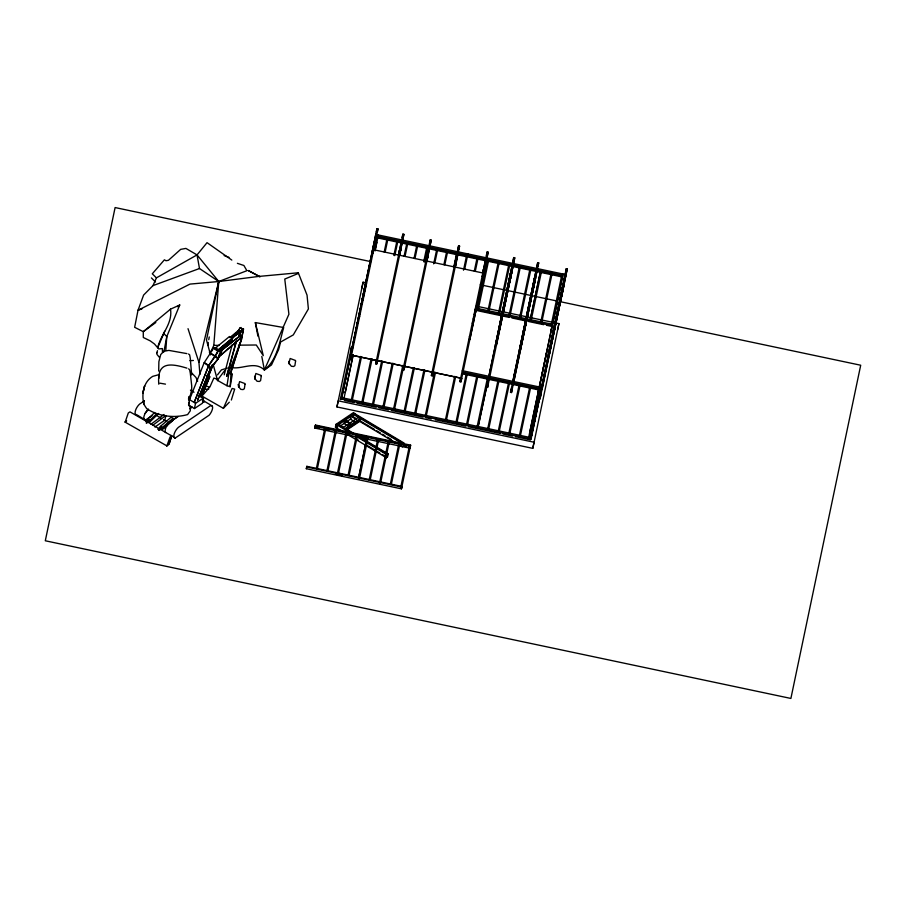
<?xml version="1.0" encoding="UTF-8"?>
<svg xmlns="http://www.w3.org/2000/svg" width="906" height="906" viewBox="0 0 906 906"><rect width="100%" height="100%" fill="white"/><g stroke="black" fill="none" stroke-linecap="round" stroke-linejoin="round"><path stroke-width="1.36" d="M191.642 374.914L190.26 358.063L189.626 354.812L188.527 354.02M189.241 403.306L189.445 396.296M189.297 397.655L189.218 400.044L191.676 389.784L191.721 385.888L190.305 373.17L189.66 369.829L188.629 368.833M163.85 351.981L166.783 336.647L179.739 305.016L170.521 309.15C172.82 323.861 160.702 334.223 157.689 347.745L158.641 348.935L162.333 348.561L162.502 352.4M158.697 371.109L158.878 361.721L160.724 354.529L163.884 351.279L168.844 350.395L186.908 353.612M158.788 384.212C156.942 362.66 168.425 362.502 186.942 368.153M159.716 429.999L161.63 428.368L160.656 426.885L157.791 429.342M173.069 420.214L162.276 429.455L162.378 427.7L173.159 418.47L162.299 427.643L162.208 429.399L173.001 420.158L173.103 418.413L171.121 417.202L160.339 426.432L160.237 428.187M160.656 426.885L161.63 428.368M230.169 386.703L230.985 373.51L228.89 373.283L226.987 385.752L230.169 386.703L232.31 374.269L230.067 373M146.919 423.068L149.026 420.271L147.961 419.671L145.923 421.63M149.558 422.128L149.671 420.384M147.508 420.973L147.633 419.229L154.7 412.479M147.961 419.671L148.969 421.12M156.749 413.634L149.75 420.441L149.626 422.185L158.652 413.453M165.809 350.452L166.783 336.647L163.499 333.102M209.331 352.196L211.291 350.86L213.816 345.379L218.765 281.517L197.044 254.903L185.911 248.414L180.69 249.354L168.425 260.316L165.979 260.735L164.405 259.818L152.299 273.793L156.41 277.87L152.978 285.617L143.612 295.073L138.018 310.26L134.643 327.293L143.284 331.675L143.295 337.474L150.203 340.86L154.462 343.974L157.689 347.745L164.688 331.268M190.215 406.307L190.317 410.758L187.61 414.586C174.077 418.323 158.482 416.477 146.693 408.64L143.816 404.201L144.099 400.848M231.358 339.297L240.577 330.883L238.991 329.965L229.931 337.576M238.991 329.965L238.912 330.792L240.498 331.698M216.976 350.826L214.677 348.663L229.456 336.522L232.446 338.232L231.993 340.871L219.377 351.132M232.446 338.232L232.049 340.882L219.977 350.645L217.576 350.35L232.378 338.232L217.712 350.429L214.677 348.663M188.833 399.897L189.241 397.496M207.814 345.231L208.289 342.457M208.765 339.693L209.241 336.919M217.814 287.055L218.765 281.517L246.885 270.713L243.895 265.492L237.383 263.318M219.139 356.624L240.192 338.482L240.815 335.254L238.663 334.031M230.249 373.544L241.506 339.274L243.51 328.912L239.773 328.108L236.002 335.061M373.612 250.192L377.983 228.856L376.998 228.64L371.992 253.102L372.978 253.318M398.527 255.458L402.898 234.122L403.883 234.337L399.512 255.673M425.854 261.234L430.225 239.897L431.211 240.113L426.839 261.449M454.2 267.236L458.572 245.9L459.569 246.104L455.197 267.44M482.785 273.272L487.156 251.936L488.141 252.151L483.861 273.204L372.751 249.546M486.681 259.184L483.136 276.613L482.151 276.398M476.137 309.512L484.869 268.119L483.872 267.904L459.965 381.653L460.961 381.856L488.141 252.151M507.666 291.607L506.669 291.404L510.644 272.649L511.641 272.865L501.698 320.022L500.712 319.807L509.466 278.618L510.463 278.822L514.744 257.78L513.747 257.564L508.742 282.026L509.738 282.23L513.283 264.801M488.232 379.252L477.892 427.892L486.511 387.338L487.553 387.485L514.744 257.78M537.711 262.627L532.705 287.089L533.691 287.304L538.696 262.842L537.711 262.627L536.986 266.047L537.971 266.251L538.696 262.842M566.284 268.674L561.278 293.136L562.264 293.34L567.269 268.889L566.284 268.674L565.559 272.083L566.544 272.298L567.269 268.889M468.844 339.388L469.84 339.591L473.476 322.457L476.08 309.852L475.084 309.637M499.795 324.507L501.686 315.265L502.671 315.469L496.431 345.22L495.446 345.005L499.795 324.507L500.78 324.722M524.03 333.148L526.635 320.543L525.639 320.328L523.034 332.932L524.03 333.148L520.395 350.282L519.398 350.078L523.747 329.58L524.744 329.784M552.603 339.184L555.208 326.579L554.212 326.375L551.607 338.98L552.603 339.184L548.968 356.33L547.971 356.115L552.32 335.616L553.317 335.832M231.823 260.079L207.044 242.661L197.044 254.903L199.49 268.516L218.765 281.517L206.489 339.988L210.554 354.903M306.319 468.719L306.828 466.33L401.947 486.443L401.449 488.832L306.319 468.719L306.466 468.062M306.828 466.33L306.692 466.986L401.811 487.1M314.846 428.074L315.492 425.027L410.611 445.152L409.965 448.198L314.846 428.074L315.129 426.771M315.492 425.027L315.22 426.341L410.339 446.454M316.33 468.708L324.801 428.368L324.427 430.101M317.315 468.912L325.786 428.583L325.424 430.316M336.941 406.941L338.232 400.826L534.087 442.241L532.785 448.357L336.941 406.941L363.091 282.196L365.843 282.785M351.528 355.152L350.803 358.561L349.818 358.357L375.831 234.212L376.828 234.416L373.634 249.626M342.887 392.151L341.494 399.036L351.834 350.407L350.837 350.192L351.471 347.225L340.339 399.625M345.56 379.421L345.684 378.833M351.834 349.456L365.39 284.722M352.366 347.644L376.069 234.495L565.367 274.518L541.244 389.625L462.672 373.012M326.896 470.939L335.367 430.599L334.994 432.343M350.803 358.561L374.71 244.824L373.714 244.609M327.893 471.154L336.353 430.814L335.99 432.547M352.989 355.458L343.884 398.946M351.358 399.693L351.075 401.064L360.554 356.466M352.355 399.908L352.06 401.279L361.539 356.67M337.462 473.181L345.933 432.841L345.571 434.574M338.459 473.385L346.93 433.045L346.556 434.778M361.924 401.924L361.641 403.306L371.12 358.697M362.921 402.139L362.627 403.51L372.106 358.901M348.04 475.412L356.5 435.073L356.137 436.805M397.655 242.151L397.949 240.781L394.79 255.662M349.025 475.627L357.496 435.288L357.123 437.02M375.718 363.838L399.614 250.09L400.611 250.294L376.703 364.042L375.718 363.838L376.443 360.418M398.549 254.892L401.732 239.694L402.728 239.897L399.252 256.489M372.502 404.167L372.207 405.537L381.686 360.928M406.669 244.065L406.964 242.695L404.087 256.217M373.487 404.37L373.204 405.752L382.683 361.143M358.606 477.643L367.077 437.315L358.685 477.292M359.591 477.858L368.062 437.519L367.7 439.251M383.068 406.398L382.774 407.768L392.253 363.17M384.053 406.613L383.77 407.983L393.249 363.374M369.172 479.886L377.643 439.546L377.27 441.279M370.169 480.089L378.629 439.75L378.266 441.482M393.634 408.64L393.351 410.01L402.819 365.401M394.631 408.844L394.337 410.214L403.816 365.628M425.582 262.061L429.059 245.469L430.044 245.673L426.658 261.913L428.108 255.198L427.122 254.982L425.673 261.868M379.739 482.117L388.21 441.777L387.836 443.51M404.031 369.818L427.938 256.07L426.941 255.866L403.034 369.614L404.031 369.818L404.597 367.123M380.735 482.332L389.206 441.992L388.833 443.725M436.522 250.373L436.817 249.003L433.657 263.861M404.201 410.871L403.917 412.241L413.396 367.632M405.197 411.075L404.903 412.457L414.382 367.847M390.305 484.348L398.776 444.019L398.414 445.752M391.301 484.563L399.773 444.223L399.399 445.956M414.767 413.102L414.484 414.472L423.963 369.875M415.763 413.317L415.48 414.688L424.948 370.078M400.882 486.59L409.342 446.25L408.98 447.983M401.449 488.832L410.611 445.152M454.155 267.259L455.299 261.857L456.284 262.072M431.392 375.605L457.405 251.46L458.402 251.675L432.377 375.82L431.392 375.605L432.117 372.196M425.344 415.344L425.05 416.715L434.529 372.106M426.33 415.548L426.047 416.919L435.526 372.321M466.375 256.692L466.658 255.311L463.498 270.192M467.938 253.918L464.721 269.048M445.492 419.603L445.197 420.973L454.676 376.364M446.477 419.806L446.194 421.177L455.673 376.579M477.405 308.414L477.111 309.784L487.451 261.121M478.391 308.618L478.108 309.988L488.447 261.336M456.058 421.834L455.775 423.204L466.103 374.552M457.043 422.049L456.76 423.419L467.1 374.756M487.972 310.645L487.688 312.015L498.028 263.363M488.968 310.849L488.674 312.23L499.013 263.567M466.624 424.065L466.341 425.446L476.681 376.783M467.621 424.28L467.326 425.65L477.666 376.998M498.538 312.876L498.255 314.257L508.594 265.594M499.534 313.091L499.24 314.461L509.874 264.45L509.58 265.82M477.19 426.307L476.907 427.677L487.53 377.666L487.247 379.036M486.567 387.281L510.474 273.533L511.46 273.737L502.739 315.129M509.104 315.118L508.821 316.488L519.161 267.825M510.101 315.322L509.818 316.692L520.146 268.04M487.768 428.538L487.473 429.908L497.813 381.256M488.753 428.753L488.47 430.124L498.81 381.46M519.682 317.349L519.387 318.719L529.727 270.067M520.667 317.564L520.384 318.935L531.007 268.923L530.723 270.294M498.334 430.78L498.04 432.151L508.674 382.139L508.379 383.51M499.319 430.984L499.036 432.355L509.376 383.702M510.531 392.343L534.427 278.595L535.423 278.81L511.516 392.547L510.531 392.343L511.256 388.934L512.241 389.138L511.516 392.547M531.233 319.795L530.95 321.166L541.29 272.513M508.9 433.011L508.617 434.382L518.957 385.73M509.897 433.215L509.602 434.597L519.942 385.933M540.814 321.823L540.531 323.193L550.871 274.529M541.811 322.026L541.516 323.397L552.15 273.397L551.856 274.767M519.466 435.242L519.183 436.613L529.523 387.961M520.463 435.458L520.169 436.828L530.508 388.164M551.38 324.054L551.097 325.424L561.72 275.413L561.437 276.794M538.526 390.373L528.549 437.994M539.229 387.768L563.056 274.031M530.033 437.485L529.75 438.855L540.089 390.192M539.104 398.38L539.829 394.971L540.814 395.186L540.089 398.595L539.104 398.38L565.118 274.246L566.114 274.45L542.366 387.813L541.369 387.598M539.682 396.375L530.746 439.059L340.509 398.833L340.792 397.462L531.029 437.689M544.178 374.948L544.291 374.359M546.805 362.4L546.93 361.811M549.432 349.852L549.557 349.263M539.704 396.862L539.466 399.637L541.731 388.821M540.27 394.155L540.837 391.449M530.803 438.764L537.598 406.318M542.298 386.115L545.412 371.245L542.241 386.115M540.089 398.595L563.996 284.846L563 284.643M532.785 448.357L558.934 323.623L556.182 323.034M156.795 352.876L157.485 350.69M361.788 288.312L363.091 282.196M376.998 228.64L376.273 232.049L377.258 232.264L377.983 228.856M349.818 358.357L350.543 354.948L461.709 378.323L350.531 354.971M356.194 328.64L374.54 241.766M375.73 236.081L376.069 234.495M403.045 443.985L404.246 443.181L353.272 412.74L336.013 424.348L335.39 427.27L343.012 431.811M350.395 356.851L342.932 391.97L345.243 392.468L353.283 354.631M351.8 349.795L365.345 285.696M373.748 249.309L374.891 243.941L373.895 243.737L363.963 290.894L364.948 291.098M336.194 427.745L336.817 424.823L354.076 413.215M376.851 242.264L375.005 250.951L378.38 234.982L378.21 235.775M344.608 423.091L345.231 420.169L350.01 423.023M384.189 252.015L386.771 239.83M385.118 252.208L387.711 240.033M353.046 417.428L353.668 414.506L358.448 417.36M393.85 255.469L396.726 241.936M360.486 420.01L360.905 418.062L344.846 428.855M402.898 234.122L402.173 237.531L403.159 237.746L403.883 234.337M398.651 254.586L399.795 249.207L400.792 249.422L399.331 256.296M376.703 364.042L377.428 360.633M405.027 256.421L407.609 244.235M414.042 258.323L416.624 246.149M414.971 258.527L417.553 246.341M423.702 261.777L426.579 248.244M424.631 261.981L427.507 248.448M430.225 239.897L429.501 243.306L430.486 243.521L431.211 240.113M347.825 434.687L386.364 457.7L386.987 454.778L388.198 453.974L359.693 436.952M386.975 457.304L387.587 454.37L358.685 437.111M388.198 453.974L387.575 456.896L386.364 457.7M434.869 262.729L437.462 250.554M443.895 264.643L446.477 252.457M444.823 264.835L447.405 252.649M453.838 266.738L456.42 254.563M454.336 266.353L455.48 260.985L456.465 261.188L455.322 266.568M458.572 245.9L457.847 249.309L458.844 249.512L459.569 246.104M454.778 266.942L457.36 254.756M432.377 375.82L433.102 372.411M435.741 418.368L435.911 417.575L435.458 419.75L465.786 426.16M474.302 271.064L476.884 258.889M475.288 271.279L477.881 259.093M487.156 251.936L486.431 255.345L487.417 255.56M459.965 381.653L460.69 378.244M460.961 381.856L461.686 378.448M513.747 257.564L513.023 260.973L514.019 261.188M487.553 387.485L488.277 384.076L487.292 383.861M551.063 330.543L562.762 275.401L378.096 236.353L377.757 237.95L562.422 276.998M537.79 393.872L560.214 287.587M529.908 431.516L546.941 350.916M565.197 275.322L565.367 274.518M533.532 425.729L539.851 395.899M543.917 376.703L544.495 373.997M553.192 332.581L553.362 331.789M531.131 438.844L539.942 396.93M540.52 394.223L541.663 388.81M557.643 329.727L558.934 323.623M188.471 404.948L194.428 408.549L195.549 403.283L203.533 397.994L198.776 395.118M203.533 397.994L202.412 403.249L194.428 408.549M199.943 374.495L198.924 362.377L218.765 281.517L258.267 276.477L298.3 272.774L307.043 295.141L308.391 308.946L293.284 334.914L280.611 342.015L278.652 349.512L271.506 364.914L264.382 369.988C254.677 360.599 242.31 369.637 231.268 367.564M224.212 374.846L232.061 345.107M226.693 376.296L236.251 341.313M226.715 376.307L236.421 341.403M230.577 373.736L241.46 339.252L243.51 328.912L242.208 329.535L238.742 336.658M126.523 420.894L125.017 422.083L166.897 445.888L170.034 437.02L171.687 435.911L129.954 411.856L128.301 412.966L125.153 422.173L126.602 420.939M218.573 356.239L220.056 352.389M228.187 373.974L241.506 339.274M194.462 401.834L208.754 365.356L218.539 350.645L221.347 351.551L218.21 358.776L210.419 368.821L197.644 399.942L210.419 368.821L218.176 358.572L215.356 356.081L218.312 350.554L221.845 351.007L218.074 358.482M194.428 401.845L208.822 365.345L210.362 368.776L208.64 367.055M189.716 399.127L204.19 362.66L213.793 347.938L217.259 348.368M212.989 365.005L208.369 376.318L207.463 376.488L212.083 365.209L207.463 376.488L208.369 376.318L213.091 364.495M199.909 396.454L207.757 377.236L209.603 376.817L201.234 397.315M200.033 396.5L207.904 377.281L209.75 376.873L201.359 397.36M231.336 400.033L234.677 389.116L232.106 388.47L223.386 408.334L201.97 396.103L209.932 386.873L213.861 378.051L217.576 379.342M261.8 356.443L264.382 369.988L288.912 314.246L284.767 279.059L298.391 273.419L298.3 272.774M238.674 336.409L242.31 329.048M166.557 426.273L169.818 422.037L178.029 416.511L169.886 422.06A6.704 2.729 -58.6 0 0 165.775 427.949A6.704 2.729 -58.6 0 0 165.843 432.615L165.322 431.969M145.153 413.351L148.482 409.15A6.704 2.684 -59.1 0 0 143.918 416.624A6.704 2.684 -59.1 0 0 146.206 419.546L151.97 415.809M215.356 356.081L208.912 365.311L210.317 368.753L208.244 365.831L204.19 362.66L208.935 365.378L210.419 368.821M224.507 370.803L217.372 380.305L226.987 385.752M217.474 374.891L221.415 369.886L227.519 368.051M223.386 408.334L229.309 402.207M146.206 423L149.026 420.271L146.976 422.219M166.897 445.888L169.162 443.895L171.687 435.911L169.116 443.861L166.761 445.809M264.382 369.988C277.191 359.976 279.478 342.321 283.691 327.53L255.333 322.581L257.916 336.126M158.675 430.124L161.676 427.507L158.81 429.954M217.474 357.972L240.192 338.482M230.849 337.553L236.896 332.479M231.517 338.493L240.577 330.883M170.521 309.15L143.284 331.675L155.809 322.513M220.634 351.086L240.815 335.254L220.554 351.098M150.985 424.223L164.065 414.484M152.763 425.299L165.843 415.56L164.869 420.124L154.926 427.043M177.463 306.692L179.739 305.016M189.739 408.595L192.072 407.009L189.762 408.629M354.869 413.691L337.61 425.299L336.987 428.221L337.587 427.813M340.441 425.899L351.041 418.776M342.989 427.745L359.048 416.953M347.406 425.458L350.849 423.147M345.82 428.878L360.735 418.855M345.537 430.214L360.452 420.191L358.595 419.082M346.522 430.237L360.282 420.984L363.85 423.113M403.623 446.103L402.423 446.918L400.044 445.492M144.428 400.905L139.841 403.906A6.704 2.729 -58.6 0 0 135.447 410.611A6.704 2.729 -58.6 0 0 136.579 414.642L145.232 419.886L143.929 419.048M156.41 277.87L197.044 254.903M239.773 328.108L241.075 327.485M152.978 285.617L199.49 268.516M141.993 308.844L138.018 310.26L189.977 284.099L218.765 281.517M175.266 438.006L209.105 415.242A6.704 2.684 -59.1 0 0 212.582 408.153A6.704 2.684 -59.1 0 0 210.158 405.956L178.493 427.258A6.704 2.684 -59.1 0 0 174.167 433.997A6.704 2.684 -59.1 0 0 175.266 438.006L170.928 435.39M189.886 360.645L193.397 360.486M213.816 345.379L219.297 345.333M238.482 345.163L256.296 345.005L263.272 355.616L255.333 322.581M204.971 389.274L208.629 389.331M159.943 383.181L165.481 384.133M486.986 257.712L485.99 257.508L482.604 273.737L484.053 267.032L485.05 267.236L475.106 314.393L474.121 314.189M513.577 263.34L512.581 263.136L488.844 376.488L489.829 376.703M375.537 235.673L376.522 235.888M564.823 275.707L565.808 275.911M377.927 237.146L562.592 276.205M373 247.972L373.997 248.176M398.9 253.442L399.897 253.657M426.228 259.229L427.224 259.433M454.586 265.22L455.571 265.435M483.158 271.268L484.155 271.472M509.761 276.885L510.746 277.1M533.713 281.959L534.71 282.162M562.286 287.995L563.283 288.21M533.43 283.68L534.415 283.895L525.661 325.084L524.676 324.88L534.608 277.723L535.605 277.927L531.618 296.67L530.633 296.466M562.003 289.727L562.988 289.931L554.234 331.132L553.249 330.916L563.181 283.759L564.178 283.974L560.202 302.717L559.206 302.513M372.083 252.672L373.068 252.876M482.241 275.968L483.226 276.171M508.832 281.585L509.829 281.8M532.796 286.658L533.781 286.862M561.369 292.695L562.354 292.91M508.277 284.224L509.274 284.427M532.241 289.286L533.238 289.49M560.814 295.333L561.811 295.537M370.475 259.852L371.46 260.056M507.224 288.765L508.221 288.98M559.761 299.875L560.746 300.09M371.018 261.675L115.107 207.553L45.3 540.769L790.893 698.447L860.7 365.231L560.531 301.743M480.293 284.778L556.375 300.871M476.182 306.115L552.037 322.162M365.48 283.714L366.477 283.918M475.639 307.009L476.624 307.213M502.23 312.627L503.226 312.842M526.193 317.7L527.19 317.904M554.766 323.736L555.763 323.952M476.556 308.233L552.377 324.269M364.993 286.002L365.979 286.217M474.891 309.308L552.094 325.639M554.279 326.035L555.265 326.239M365.922 286.556L364.925 286.341L362.321 298.946L363.317 299.161M364.858 286.658L365.843 286.862M475.016 309.954L476.001 310.158M501.607 315.571L502.604 315.786M525.571 320.645L526.556 320.849M554.144 326.681L555.129 326.896M477.473 310.69L500.916 315.65M503.668 316.228L509.183 317.394M511.947 317.983L525.729 320.894M528.481 321.483L543.645 324.688M546.409 325.265L551.924 326.432M474.733 311.268L475.729 311.471M501.335 316.885L502.32 317.1M525.287 321.958L526.284 322.162M553.872 327.995L554.857 328.21M501.063 318.199L502.049 318.414M525.016 323.272L526.012 323.476M553.589 329.308L554.585 329.524M364.167 289.931L365.163 290.147M501.913 319.059L500.916 318.855L499.081 327.87L500.067 328.074M524.88 323.918L525.876 324.133M553.453 329.965L554.449 330.169M551.222 330.497L553.532 330.984M363.034 295.594L364.031 295.798M473.192 318.889L474.189 319.093M472.479 322.242L473.476 322.457M362.117 299.977L363.102 300.18M472.275 323.272L473.26 323.476M498.866 328.889L499.863 329.105M522.83 333.963L523.815 334.167M551.403 339.999L552.388 340.214M359.24 313.453L360.237 313.669M469.399 336.749L470.384 336.964M495.99 342.377L496.986 342.593M519.953 347.44L520.939 347.655M548.526 353.487L549.523 353.702M358.685 316.092L359.682 316.296M490.384 369.184L491.369 369.388M514.336 374.246L515.333 374.461M542.909 380.294L543.906 380.497M463.125 370.837L541.709 387.462L530.576 439.863L515.412 436.658M352.083 347.576L353.08 347.779M462.241 370.871L463.238 371.075M462.841 372.219L541.414 388.833M351.132 348.821L352.117 349.036M462.502 373.804L541.075 390.429M344.473 400.509L354.121 402.547M356.873 403.125L376.171 407.213M378.935 407.791L388.583 409.829M391.335 410.418L423.045 417.122M425.809 417.7L431.313 418.866M468.538 426.737L500.248 433.442M503 434.031L512.649 436.069M315.356 425.684L410.475 445.809M314.994 427.417L319.127 428.3M326.013 429.75L328.776 430.339M360.475 437.043L365.99 438.21M403.215 446.08L405.967 446.658M335.413 474.178L342.298 475.639M358.312 479.025L359.308 479.24M379.455 483.498L380.441 483.702M400.588 487.972L401.585 488.175M228.89 373.283L232.31 374.269M228.992 257.349L224.133 255.594M205.696 385.718L209.331 387.134M213.793 347.938L218.539 350.645M207.576 375.628L209.75 376.873M206.772 375.367L208.369 376.284M147.633 419.229L149.75 420.441M151.404 277.927L155.515 281.993M354.269 414.099L403.646 443.589M401.856 443.283L360.305 418.47L359.682 421.392L395.299 442.66M351.653 415.854L356.432 418.708M364.484 423.498L366.896 424.937M367.406 425.242L374.529 429.489M376.534 430.69L380.463 433.034M382.547 434.28L384.959 435.718M387.372 437.156L391.154 439.421M355.832 419.116L351.052 416.262L350.429 419.184L354.02 421.324M349.41 423.43L344.631 420.577L344.008 423.498L347.598 425.639M338.81 424.484L343.589 427.338M345.446 428.447L353.759 433.408M338.21 424.891L353.159 433.815M336.013 424.348L349.648 432.49M355.673 436.08L386.987 454.778M348.425 434.291L352.536 436.737M354.914 438.153L358.47 440.282M366.783 445.242L379.841 453.045M382.151 454.427L385.786 456.59M203.261 400.599L211.936 405.82M190.441 390.078L194.02 392.241M188.414 398.968L195.549 403.283M156.364 415.31L161.087 418.164M163.454 419.591L166.998 421.732M160.339 426.432L162.378 427.7M219.309 349.954L221.347 351.551M191.664 372.91L195.99 377.474L197.667 381.267M159.343 357.281L156.976 354.427L156.874 352.468M188.018 328.674L198.924 362.377M213.148 364.393L217.587 380.667M143.816 404.201C141.551 394.178 143.227 382.139 152.695 376.364L158.788 374.688L158.833 378.368M188.901 402.287L188.992 405.865M188.935 396.737L188.969 399.455M202.434 400.384A6.704 2.729 -58.6 0 1 203.918 402.253A6.704 2.684 -59.1 0 0 202.48 400.429M245.016 384.393L244.326 388.765L243.035 389.603L240.803 389.354L238.448 386.5L239.603 381.596L244.982 383.578L245.016 384.393M261.256 376.284L260.577 380.656L259.286 381.483L257.055 381.233L254.688 378.391L255.854 373.487L261.234 375.469L261.256 376.284M295.549 361.29L294.869 365.673L293.567 366.5L291.347 366.25L288.98 363.397L290.147 358.493L295.515 360.475L295.549 361.29M536.545 268.199L512.796 381.562L513.793 381.766L537.541 268.403L536.545 268.199M530.248 319.58L529.965 320.962L540.293 272.321L530.248 319.58M238.346 384.529L238.958 387.258L238.346 384.529M254.597 376.42L255.209 379.15L254.597 376.42M288.878 361.437L289.49 364.155L288.878 361.437M143.941 388.64L142.865 393.329L144.62 385.888L143.941 388.64M259.92 276.726L248.267 270.543L259.92 276.726M215.571 356.171L210.826 353.453L218.21 358.776L215.571 356.171"/></g></svg>
